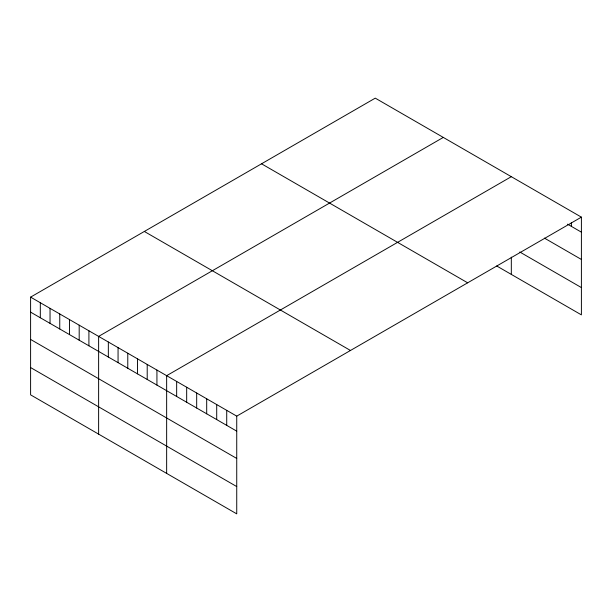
<?xml version="1.0" encoding="UTF-8"?>
<svg xmlns="http://www.w3.org/2000/svg" width="612" height="612" viewBox="0 0 612 612"><rect width="100%" height="100%" fill="white"/><g stroke="black" fill="none" stroke-linecap="round" stroke-linejoin="round"><path stroke-width="0.92" d="M30.6 297.126L236.737 416.137L236.737 513.858L30.6 394.855L30.6 297.126L375.263 98.142L581.4 217.145L581.4 314.874L496.737 265.99M443.295 137.409L98.624 336.401L98.624 434.122M511.318 176.684L166.648 375.676L166.648 473.397M236.737 416.137L581.4 217.145M567.538 224.16L581.4 232.162M544.435 238.114L581.4 259.457M519.787 252.006L581.4 287.579M261.531 163.802L467.66 282.813M144.34 231.466L350.469 350.469M30.6 312.143L236.737 431.154M30.6 339.438L236.737 458.449M30.6 367.56L236.737 486.571M571.386 222.63L571.386 226.379M511.318 257.124L511.318 274.406M226.723 410.361L226.723 425.371M216.709 404.578L216.709 419.595M206.695 398.794L206.695 413.811M196.682 393.019L196.682 408.028M186.675 387.235L186.675 402.252M176.661 381.46L176.661 396.469M156.932 370.069L156.932 385.078M147.209 364.454L147.209 379.471M137.493 358.846L137.493 373.856M127.778 353.231L127.778 368.248M118.062 347.624L118.062 362.633M108.339 342.016L108.339 357.026M88.908 330.794L88.908 345.803M79.185 325.179L79.185 340.195M69.47 319.571L69.47 334.588M59.754 313.964L59.754 328.973M50.039 308.349L50.039 323.365M40.316 302.741L40.316 317.75"/></g></svg>
